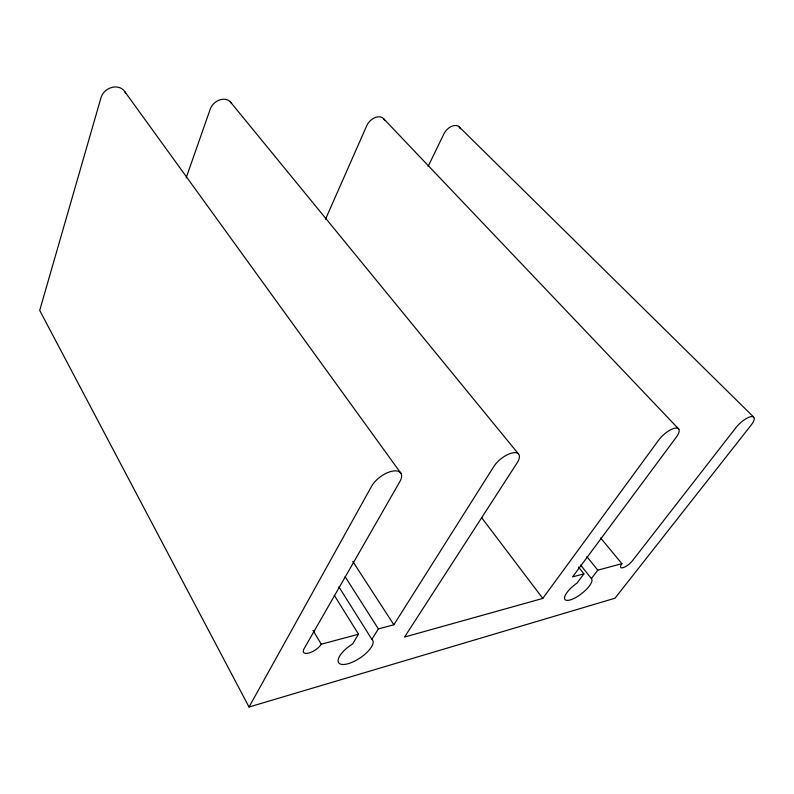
<?xml version="1.0" encoding="UTF-8"?>
<svg xmlns="http://www.w3.org/2000/svg" width="794" height="794" viewBox="0 0 794 794"><rect width="100%" height="100%" fill="white"/><g stroke="black" fill="none" stroke-linecap="round" stroke-linejoin="round"><path stroke-width="1.19" d="M186.173 177.806L210.251 109.096A12.496 9.736 -40 0 1 220.524 99.657A12.496 9.736 -40 0 1 231.431 103.339M325.5 219.253L366.768 125.65A11.324 7.761 -45.5 0 1 376.138 117.204A11.324 7.761 -45.5 0 1 384.653 120.37M428.115 166.403L443.955 133.809A10.759 6.858 -46.7 0 1 452.868 125.859A10.759 6.858 -46.7 0 1 460.302 128.777M125.7 93.533A13.409 11.166 -31.7 0 0 113.244 87.132A13.409 11.166 -31.7 0 0 101.046 97.543L39.7 310.404L249.028 707.027L371.652 486.156A18.401 8.863 -35.7 0 1 392.99 471.05A18.401 8.863 -35.7 0 1 399.839 481.621L304.033 648.827A10.828 4.397 -32.8 0 0 308.876 653.025A10.828 4.397 -32.8 0 0 321.252 644.212L358.521 634.227L334.314 595.331M358.521 634.227L352.596 643.954A20.396 7.9 -33.7 0 0 338.601 662.662A20.396 7.9 -33.7 0 0 360.982 657.323A20.396 7.9 -33.7 0 0 371.89 639.349L378.381 628.908L393.854 624.769L493.828 466.515A16.734 7.354 -38.4 0 1 513.073 452.798A16.734 7.354 -38.4 0 1 517.192 462.753L404.573 637.036L542.788 598.428L658.752 439.995A14.659 5.469 -41 0 1 675.218 428.155A14.659 5.469 -41 0 1 676.299 437.176L572.573 576.901L583.918 573.864L578.518 567.085M583.918 573.864L577.01 583.094A16.863 5.608 -37.9 0 0 564.683 599.033A16.863 5.608 -37.9 0 0 581.397 593.793A16.863 5.608 -37.9 0 0 591.401 578.588L597.793 570.152L621.92 563.69A8.287 2.69 -38.7 0 0 622.943 567.69A8.287 2.69 -38.7 0 0 632.322 560.901L735.988 427.579A13.716 4.665 -41.7 0 1 751.174 416.602A13.716 4.665 -41.7 0 1 751.104 425.147L614.993 598.219L249.028 707.027M458.714 126.445L753.466 416.86M383.839 118.951L678.81 429.117M600.611 537.935L621.92 563.69M230.23 101.731L518.313 453.741M586.905 556.673L597.793 570.152M580.563 565.02L591.401 578.588M481.492 517.45L542.788 598.428M124.678 91.479L400.92 473.274M352.744 561.398L393.854 624.769M345.092 576.662L378.381 628.908M338.939 586.925L371.89 639.349M313.025 630.367L321.252 644.212"/></g></svg>
